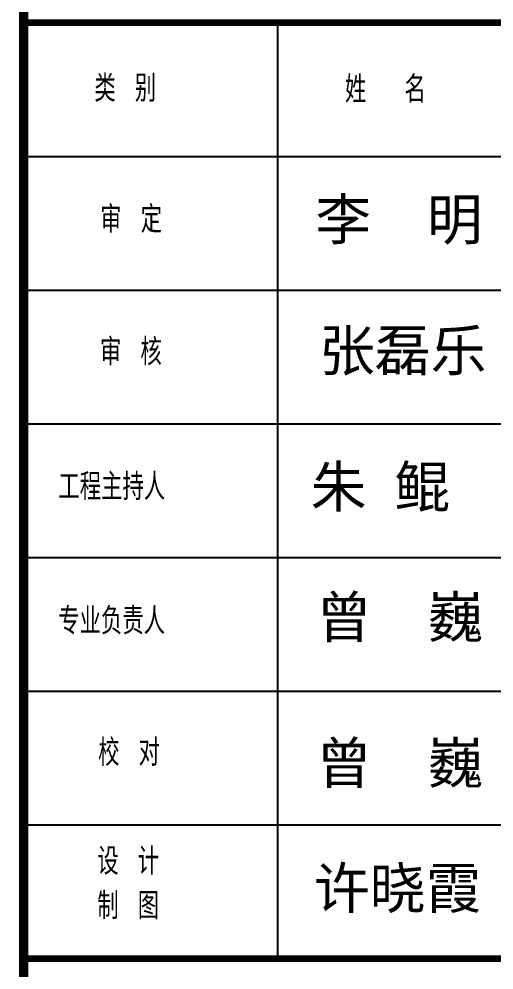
# Model space of a CAD drawing. Extents: x -427546 to -314919, y 698702 to 968782.
# Drawn here: x -359781 to -356228, y 943961 to 951074 of the extents above; entities that cross this region are included whole.
import ezdxf

# ---------------------------------------------------------------- set-up
doc = ezdxf.new("R2010")
doc.units = 0
doc.header["$LTSCALE"] = 1000
doc.header["$MEASUREMENT"] = 0
for name, color, linetype in [('PP-PM-TK', 7, 'CONTINUOUS'), ('PUB_TEXT', 7, 'CONTINUOUS'), ('PUB_TITLE', 4, 'CONTINUOUS'), ('签名', 255, 'CONTINUOUS')]:
    doc.layers.add(name, color=color, linetype=linetype)
doc.styles.add('-黑体', font='simhei.ttf', dxfattribs={"width": 0.8})
doc.styles.add('TQ', font='txt.shx', dxfattribs={"width": 0.8, "bigfont": 'hztxt.shx'})

msp = doc.modelspace()

# ---------------------------------------------------------------- linework, layer by layer
at = {"layer": 'PP-PM-TK', "color": 4}
for points, const_width in [([(-359745.8, 967782.3), (-359745.8, 927782.3)], 70), ([(-359745.8, 944046.4), (-354245.8, 944046.4)], 20)]:
    msp.add_lwpolyline(points, dxfattribs=dict(at, const_width=const_width))
at = {"layer": 'PUB_TITLE', "color": 4}
for p, q in [((-357845.8, 944046.4), (-357845.8, 951046.4)), ((-359745.8, 950046.4), (-354245.8, 950046.4)), ((-359745.8, 949046.4), (-354245.8, 949046.4)), ((-359745.8, 948046.4), (-354245.8, 948046.4)), ((-359745.8, 947046.4), (-354245.8, 947046.4)), ((-359745.8, 946046.4), (-354245.8, 946046.4)), ((-359745.8, 945046.4), (-354245.8, 945046.4)), ((-359745.8, 944046.4), (-354245.8, 944046.4))]:
    msp.add_line(p, q, dxfattribs=at)
at = {"layer": 'PUB_TITLE', "color": 4, "const_width": 50}
for points in [[(-359745.8, 951046.4), (-354245.8, 951046.4)], [(-359745.8, 944046.4), (-354245.8, 944046.4)]]:
    msp.add_lwpolyline(points, dxfattribs=at)

# ---------------------------------------------------------------- texts
at = {"layer": 'PUB_TEXT', "color": 2, "char_height": 200, "width": 1679.83, "attachment_point": 1, "style": 'TQ'}
for s, insert in [('类 别', (-359217.1, 950655.4)), ('姓  名', (-357342.8, 950647.9)), ('审 定', (-359173.4, 949675)), ('审 核', (-359175.3, 948683.9)), ('工程主持人', (-359486.7, 947676)), ('专业负责人', (-359487.7, 946672)), ('校 对', (-359188.7, 945687.8)), ('设 计 \\P制 图', (-359195.4, 944874.9))]:
    msp.add_mtext(s, dxfattribs=dict(at, insert=insert))
at = {"layer": '签名', "linetype": 'CONTINUOUS', "style": '-黑体'}
for s, p in [('李  明', (-357563.9, 949421.9)), ('张磊乐', (-357536.3, 948441.9)), ('朱 鲲', (-357599.1, 947421.9)), ('曾  巍', (-357558.3, 946446.9)), ('曾  巍', (-357558.3, 945356.2)), ('许晓霞', (-357574.2, 944420.9))]:
    msp.add_text(s, height=306, dxfattribs=at).set_placement(p)

doc.saveas('drawing.dxf')
